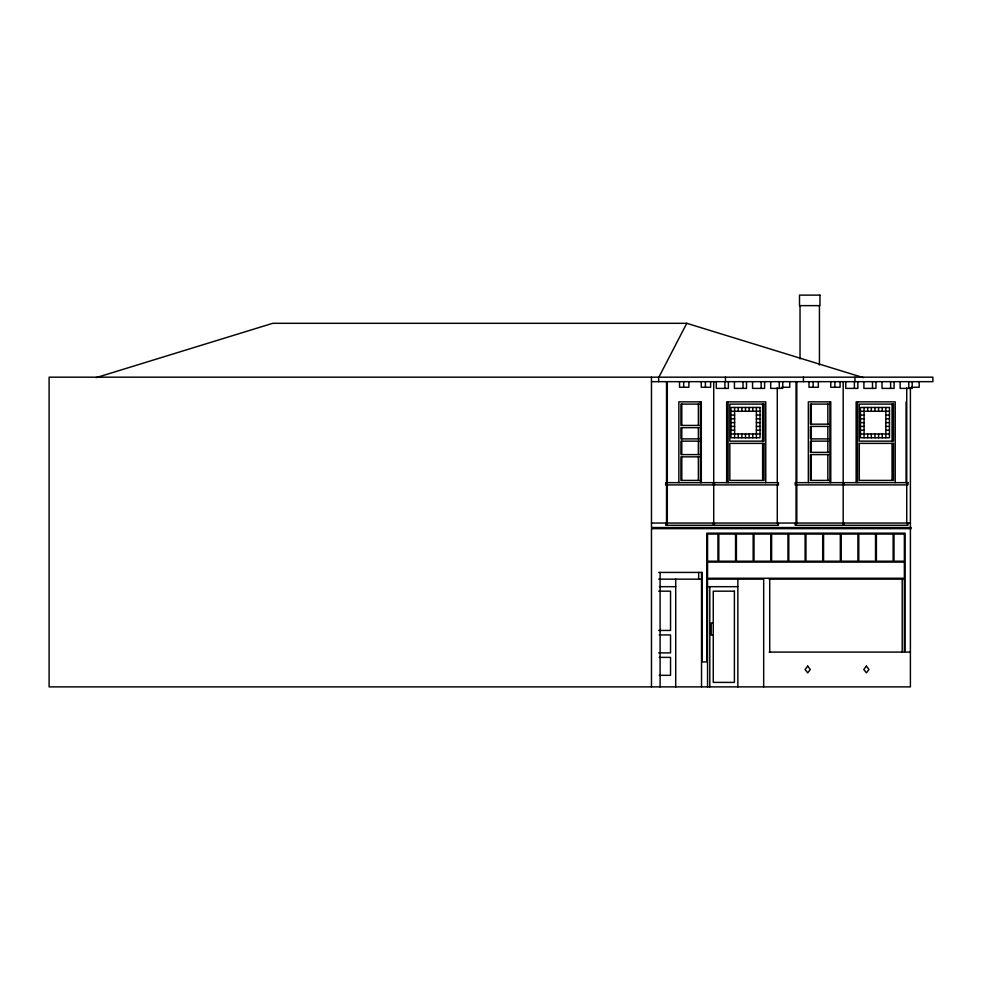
<?xml version="1.0" encoding="UTF-8"?>
<svg xmlns="http://www.w3.org/2000/svg" width="982" height="982" viewBox="0 0 982 982"><rect width="100%" height="100%" fill="white"/><g stroke="black" fill="none" stroke-linecap="round" stroke-linejoin="round"><path stroke-width="1.47" d="M840.089 381.667L840.076 387.276L830.735 387.276L830.735 381.667M658.885 377.174L686.774 323.311L863.338 377.628M96.162 377.628L272.726 323.311L686.774 323.311M651.471 381.667L932.9 381.667L932.9 377.174L49.1 377.174L49.1 686.884L910.4 686.884L910.4 528.66M781.463 387.276L789.724 387.276L789.724 381.667M911.284 387.276L919.189 387.276L919.189 381.667M699.233 404.105L680.919 404.105L680.919 425.427L699.233 425.427M828.698 404.105L810.408 404.105L810.408 424.163L828.698 424.163M730.976 411.262L760.019 411.262M860.441 411.262L889.471 411.262M730.976 415.042L734.61 415.042M756.386 415.042L760.019 415.042M860.441 415.042L864.074 415.042M885.838 415.042L889.471 415.042M730.976 418.835L734.61 418.835M756.386 418.835L760.019 418.835M860.441 418.835L864.074 418.835M885.838 418.835L889.471 418.835M730.976 422.616L734.61 422.616M756.386 422.616L760.019 422.616M860.441 422.616L864.074 422.616M885.838 422.616L889.471 422.616M730.976 426.409L734.61 426.409M756.386 426.409L760.019 426.409M828.698 426.409L810.408 426.409L810.408 438.893L828.698 438.893M860.441 426.409L864.074 426.409M885.838 426.409L889.471 426.409M699.233 427.673L680.919 427.673L680.919 438.893L699.233 438.893M730.976 430.19L734.61 430.19M756.386 430.19L760.019 430.19M860.441 430.19L864.074 430.19M885.838 430.19L889.471 430.19M730.976 433.983L760.019 433.983M860.441 433.983L889.471 433.983M699.233 441.139L680.919 441.139L680.919 454.605L699.233 454.605M828.698 441.139L810.408 441.139L810.408 452.358L828.698 452.358M828.698 454.605L810.408 454.605L810.408 480.407L828.698 480.407M699.233 456.851L680.919 456.851L680.919 480.407L699.233 480.407M651.471 523.05L910.4 523.05M658.713 572.42L702.216 572.42L702.216 661.905L706.868 661.905L706.868 533.152L905.06 533.152L905.06 652.085L910.4 652.085M658.713 579.159L701.529 579.159M769.09 579.159L904.361 579.159L904.361 652.085L769.09 652.085M659.438 586.684L675.714 586.684M706.856 586.684L737.863 586.684M658.701 591.176L670.534 591.176L670.534 630.444L658.701 630.444M713.263 622.956L711.201 622.956L711.201 635.096L713.263 635.096M659.241 634.937L670.534 634.937L670.534 652.883L658.701 652.883M659.241 657.375L670.534 657.375L670.534 675.334L659.241 675.334M912.204 381.667L912.204 388.393L900.15 388.393L900.15 381.667M910.4 387.743L910.4 527.543M908.755 381.667L908.755 388.393M907.822 523.05L907.822 525.296L795.174 525.296L795.174 523.05M907.442 482.653L907.442 484.899M907.442 523.05L907.442 525.296M906.73 387.78L906.73 482.653M906.73 484.899L906.73 523.05M906.079 401.859L906.079 482.653M902.212 579.159L902.212 652.085M895.216 482.653L895.216 401.859L856.132 401.859L856.132 482.653M894.086 381.667L894.086 388.393L882.02 388.393L882.02 381.667M892.061 404.105L892.061 441.139M892.061 443.385L892.061 480.407M890.625 381.667L890.625 388.393M885.838 407.469L885.838 437.763M882.217 407.469L882.217 411.262M882.217 433.983L882.217 437.763M878.583 407.469L878.583 411.262M878.583 433.983L878.583 437.763M875.956 381.667L875.956 388.393L863.902 388.393L863.902 381.667M874.962 407.469L874.962 411.262M874.962 433.983L874.962 437.763M872.507 381.667L872.507 388.393M871.329 407.469L871.329 411.262M871.329 433.983L871.329 437.763M867.707 407.469L867.707 411.262M867.707 433.983L867.707 437.763M864.074 407.469L864.074 437.763M857.826 381.667L857.826 388.393L845.772 388.393L845.772 381.667M857.568 401.859L857.568 482.653M854.941 377.174L854.941 381.667M854.377 381.667L854.377 388.393M843.906 482.653L843.906 484.899M843.906 523.05L843.906 525.296M843.182 381.667L843.182 482.653M843.182 484.899L843.182 523.05M842.752 482.653L842.752 484.899M842.752 523.05L842.752 525.296M834.872 381.667L834.872 387.276M830.772 482.653L830.772 401.859L808.346 401.859L808.346 482.653M829.9 401.859L829.9 482.653M827.838 404.105L827.838 424.163M827.838 426.409L827.838 438.893M827.838 441.139L827.838 452.358M827.838 454.605L827.838 480.407M819.442 305.635L819.442 364.997M818.35 381.667L818.35 387.276L809.008 387.276L809.008 381.667M813.145 381.667L813.145 387.276M811.279 404.105L811.279 424.163M811.279 426.409L811.279 438.893M811.279 441.139L811.279 452.358M811.279 454.605L811.279 480.407M803.436 377.174L803.436 381.667M800.023 305.635L800.023 358.909M796.807 381.667L796.807 482.653M796.807 484.899L796.807 523.05M796.365 482.653L796.365 484.899M796.365 523.05L796.365 525.296M796.046 381.667L796.046 482.653M796.046 484.899L796.046 523.05M795.936 482.653L795.936 484.899M795.936 523.05L795.936 525.296M782.74 381.667L782.74 388.393L770.686 388.393L770.686 381.667M779.291 381.667L779.291 388.393M778.37 523.05L778.37 525.296L665.771 525.296L665.771 523.05M777.99 482.653L777.99 484.899M777.99 523.05L777.99 525.296M777.278 387.78L777.278 482.653M777.278 484.899L777.278 523.05M769.716 579.159L769.716 652.085M765.764 482.653L765.764 401.859L726.668 401.859L726.668 482.653M764.61 381.667L764.61 388.393L752.556 388.393L752.556 381.667M763.677 686.884L763.677 579.159L707.531 579.159L707.568 686.884M762.609 404.105L762.609 441.139M762.609 443.385L762.609 480.407M761.16 381.667L761.16 388.393M756.386 407.469L756.386 437.763M752.752 407.469L752.752 411.262M752.752 433.983L752.752 437.763M749.131 407.469L749.131 411.262M749.131 433.983L749.131 437.763M746.492 381.667L746.492 388.393L734.426 388.393L734.426 381.667M745.498 407.469L745.498 411.262M745.498 433.983L745.498 437.763M743.03 381.667L743.03 388.393M741.864 407.469L741.864 411.262M741.864 433.983L741.864 437.763M738.243 407.469L738.243 411.262M738.243 433.983L738.243 437.763M737.863 579.159L737.863 686.884M734.61 407.469L734.61 437.763M728.362 381.667L728.362 388.393L716.308 388.393L716.308 381.667M728.092 401.859L728.092 482.653M725.477 377.174L725.477 381.667M724.912 381.667L724.912 388.393M714.43 482.653L714.43 484.899M714.43 523.05L714.43 525.296M713.718 381.667L713.718 482.653M713.718 484.899L713.718 523.05M713.288 482.653L713.288 484.899M713.288 523.05L713.288 525.296M710.612 381.667L710.612 387.276L701.258 387.276L701.258 381.667M709.802 586.684L709.802 686.884M705.407 381.667L705.407 387.276M701.529 572.42L701.529 686.884M701.295 482.653L701.295 401.859L678.844 401.859L678.844 482.653M700.436 401.859L700.436 482.653M698.668 572.42L698.668 579.159M698.362 404.105L698.362 425.427M698.362 427.673L698.362 438.893M698.362 441.139L698.362 454.605M698.362 456.851L698.362 480.407M688.885 381.667L688.885 387.276L679.532 387.276L679.532 381.667M683.668 381.667L683.668 387.276M681.79 404.105L681.79 425.427M681.79 427.673L681.79 438.893M681.79 441.139L681.79 454.605M681.79 456.851L681.79 480.407M675.714 579.159L675.714 686.884M667.306 381.667L667.306 482.653M667.306 484.899L667.306 523.05M666.864 482.653L666.864 484.899M666.864 523.05L666.864 525.296M666.533 381.667L666.533 482.653M666.533 484.899L666.533 523.05M666.434 482.653L666.434 484.899M660.1 572.42L660.1 686.884M658.64 377.174L658.64 381.667M652.195 527.543L652.195 528.66M651.471 377.174L651.471 527.543L911.112 527.543L911.112 528.66L651.471 528.66L651.471 686.884M807.695 666.115L805.105 669.491L807.695 672.854L810.285 669.491L807.695 666.115M866.382 666.115L863.792 669.491L866.382 672.854L868.972 669.491L866.382 666.115M819.97 295.116L799.508 295.116L799.508 305.635L819.97 305.635L819.97 295.116M764.045 404.105L729.822 404.105L729.822 441.139L764.045 441.139L764.045 404.105M893.497 404.105L859.287 404.105L859.287 441.139L893.497 441.139L893.497 404.105M760.019 407.469L730.976 407.469L730.976 437.763L760.019 437.763L760.019 407.469M889.471 407.469L860.441 407.469L860.441 437.763L889.471 437.763L889.471 407.469M764.045 443.385L729.822 443.385L729.822 480.407L764.045 480.407L764.045 443.385M893.497 443.385L859.287 443.385L859.287 480.407L893.497 480.407L893.497 443.385M778.37 482.653L665.673 482.653L665.673 484.899L778.37 484.899L778.37 482.653M907.822 482.653L795.174 482.653L795.174 484.899L907.822 484.899L907.822 482.653M717.94 534.061L707.568 534.061L707.568 561.201L717.94 561.201L717.94 534.061M735.555 534.061L718.812 534.061L718.812 561.201L735.555 561.201L735.555 534.061M753.157 534.061L736.414 534.061L736.414 561.201L753.157 561.201L753.157 534.061M770.76 534.061L754.016 534.061L754.016 561.201L770.76 561.201L770.76 534.061M787.945 534.061L771.631 534.061L771.631 561.201L787.945 561.201L787.945 534.061M805.105 534.061L788.804 534.061L788.804 561.201L805.105 561.201L805.105 534.061M822.707 534.061L805.964 534.061L805.964 561.201L822.707 561.201L822.707 534.061M840.322 534.061L823.579 534.061L823.579 561.201L840.322 561.201L840.322 534.061M857.924 534.061L841.181 534.061L841.181 561.201L857.924 561.201L857.924 534.061M875.527 534.061L858.784 534.061L858.784 561.201L875.527 561.201L875.527 534.061M893.141 534.061L876.398 534.061L876.398 561.201L893.141 561.201L893.141 534.061M904.361 534.061L894.001 534.061L894.001 561.201L904.361 561.201L904.361 534.061M904.361 562.109L707.568 562.109L707.568 578.251L904.361 578.251L904.361 562.109M734.401 591.176L713.263 591.176L713.263 682.392L734.401 682.392L734.401 591.176"/></g></svg>
